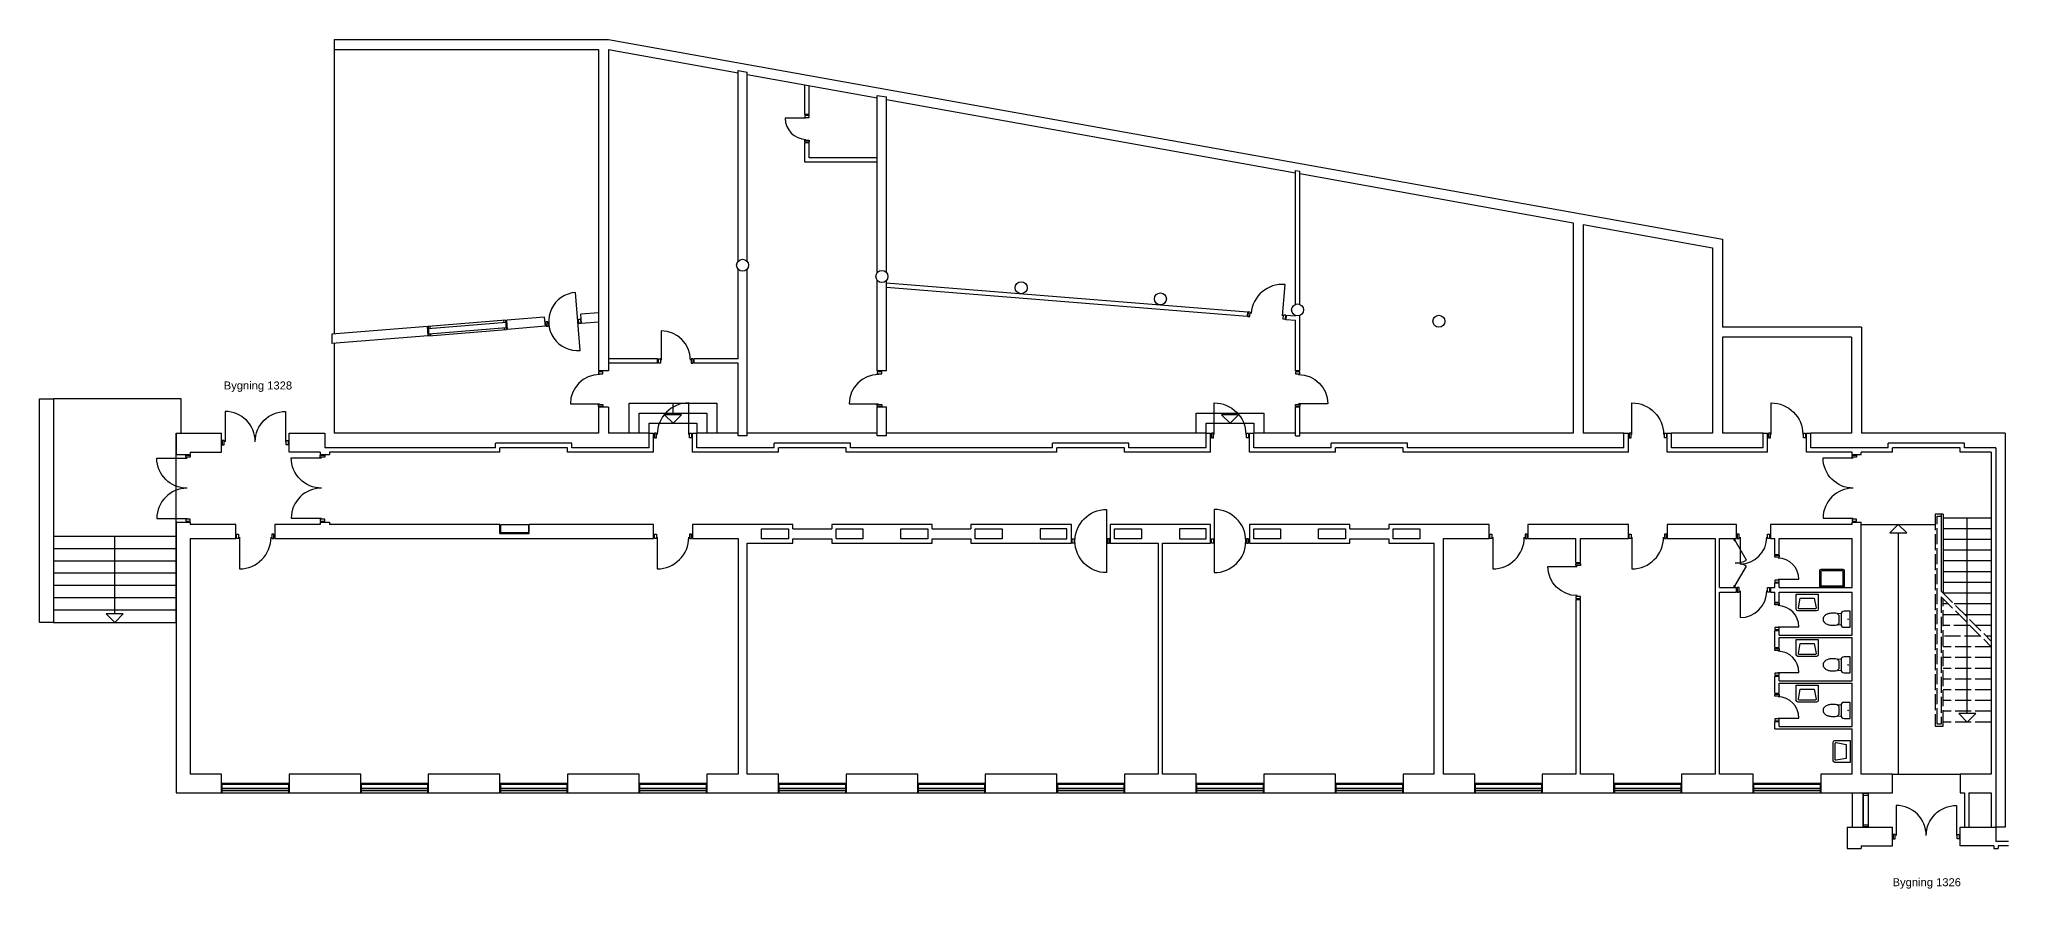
# Model space of a CAD drawing. Header units: millimetres. Extents: x -138959117 to -138909904, y 257864810 to 257886047.
import ezdxf

# ---------------------------------------------------------------- set-up
doc = ezdxf.new("R2010")
doc.units = ezdxf.units.MM
doc.header["$LTSCALE"] = 100
doc.linetypes.add('HIDDEN', pattern=[5, 4, -1])
for name, color, linetype in [('A10--T', 1, 'Continuous'), ('A12----', 1, 'Continuous'), ('A21----', 7, 'Continuous'), ('a22--l-', 1, 'Continuous'), ('A22--U-', 3, 'Continuous'), ('A24----', 1, 'Continuous'), ('A312---', 2, 'Continuous'), ('A314---', 1, 'Continuous'), ('A314-S-', 8, 'Continuous'), ('A321---', 1, 'Continuous'), ('A322---', 1, 'Continuous'), ('A59----', 2, 'Continuous'), ('A89--Y-', 12, 'Continuous')]:
    doc.layers.add(name, color=color, linetype=linetype)
doc.styles.add('ARIAL', font='arial.ttf')

# ---------------------------------------------------------------- blocks, each defined once
blk = doc.blocks.new('V169')
for p, q in [((-10, 110), (-1680, 110)), ((-10, 50), (-1680, 50))]:
    blk.add_line(p, q)
blk.add_lwpolyline([(-9.999999999992724, 7.276e-12), (-10, 230), (-1680, 230), (-1680, -7.276e-12)], close=True)
blk = doc.blocks.new('D169D')
for points in [[(20, 110), (70, 110), (70, 0), (20, 0)], [(1670, 0), (1670, 110), (1620, 110), (1620, 0)]]:
    blk.add_lwpolyline(points, close=True)
for points in [[(844.9999999999982, 30, -0.4142135623730951), (89.99999999999454, -725.0000000000036), (89.99999999999454, 30)], [(844.9999999999964, 30, 0.4142135623730951), (1600, -725.0000000000036), (1600, 30)]]:
    blk.add_lwpolyline(points, format="xyb")
blk = doc.blocks.new('D97V')
for points in [[(20, 0), (20, 110), (70, 110), (70, 0)], [(950, 0), (950, 110), (900, 110), (900, 0)]]:
    blk.add_lwpolyline(points, close=True)
blk.add_lwpolyline([(90, 30), (90, -760, 0.4142135623730951), (880, 30, 0.4142135623730951)], format="xyb")
blk = doc.blocks.new('PIL')
for p, q in [((0, 0), (-212.1320343559637, -212.1320343559637)), ((0, 7.276e-12), (212.1320343559637, -212.1320343559564)), ((-212.1320343559637, -212.1320343559637), (212.1320343559746, -212.1320343559637))]:
    blk.add_line(p, q)
blk = doc.blocks.new('D85V')
for points in [[(70, 110.0424046834014), (20, 110.0424046834014), (20, 0.0424046834014007), (70, 0.0424046834014007)], [(830, 0.0424046834014007), (780, 0.0424046834014007), (780, 110.0424046834014), (830, 110.0424046834014)]]:
    blk.add_lwpolyline(points, close=True)
blk.add_lwpolyline([(90, 30.0424046834014), (90, -639.9575953165986, 0.4142135623730951), (760, 30.0424046834014)], format="xyb")
blk = doc.blocks.new('D71V')
for p, q in [((70, 110.0424046834014), (20, 110.0424046834014)), ((20, 110.0424046834014), (20, 0.0424046834014007)), ((20, 0.0424046834014007), (70, 0.0424046834014007)), ((70, 0.0424046834014007), (70, 110.0424046834014)), ((90, 28.39798818088457), (90, -491.6020118191154)), ((639.9999999999927, 0.0424046834014007), (639.9999999999927, 110.0424046834014)), ((639.9999999999927, 110.0424046834014), (689.9999999999927, 110.0424046834014)), ((689.9999999999927, 0.0424046834014007), (639.9999999999927, 0.0424046834014007)), ((689.9999999999927, 110.0424046834014), (689.9999999999927, 0.0424046834014007))]:
    blk.add_line(p, q)
blk.add_arc((91.4526085618927, 37.01359868510917), 528.617606347337, 269.8425545354011, 359.0661302777675)
blk = doc.blocks.new('TOI')
blk.add_lwpolyline([(-200, -200, 0.4142135623730951), (-125, -275), (125, -275, 0.4142135623730951), (200, -200), (200, -50), (-200, -50)], format="xyb", close=True)
blk.add_lwpolyline([(-132.2446960051893, -274.6492758400746), (-141.9837119652075, -375.0000000091859, 0.0557223020200318), (-149.9999999974971, -446.7073538793193), (-150, -500, 0.067325895239371), (-137.8636622487393, -589.7227315415512, 0.0797058162322264), (-106.0660171779746, -659.4284078790515, 0.1071248465941432), (-53.87955436162883, -710.0635837497539, 0.1401255773500056), (0, -725.4658166501031, 0.1401255773500056), (53.87955436162883, -710.0635837497539, 0.107124846594143), (106.0660171779746, -659.4284078790515, 0.0797058162323701), (137.8636622487684, -589.7227315414348, 0.0673258952392976), (150, -500), (150, -446.7073538793193, 0.0557223020191417), (141.9837119679651, -375.00000001031), (132.2446959978188, -274.6492758227178)], format="xyb")
blk.add_lwpolyline([(141.9837119581352, -375), (94.29769421648234, -325), (-94.29769421202946, -325), (-141.9837119589502, -375)])
at = {"const_width": 19.75}
blk.add_lwpolyline([(-10.125, -96.95899457277847, 1), (10.125, -96.95899457277847, 1)], format="xyb", close=True, dxfattribs=at)
blk = doc.blocks.new('HV')
for points in [[(-235, -470, -0.4142135623730951), (-275, -430), (-275, -50), (275, -50), (275, -430, -0.4142135623730951), (235, -470)], [(-200.9562515292782, -420, -0.4689210488120354), (-220.6218916289799, -396.3582147963461), (-175, -150), (175, -150), (220.6218916289799, -396.3582147963461, -0.4689210488120356), (200.9562515292782, -420)]]:
    blk.add_lwpolyline(points, format="xyb", close=True)
blk = doc.blocks.new('RENGVASK')
blk.add_line((-305, -35), (305, -35))
blk.add_lwpolyline([(300, 0, -0.4142135623730951), (305, -5), (305, -425, -0.4142135623730951), (270, -460), (-270, -460, -0.4142135623730951), (-305, -425), (-305, -5, -0.4142135623730951), (-300, 0)], format="xyb", close=True)
blk.add_lwpolyline([(260, -35, -0.4142135623730951), (270, -45), (270, -415, -0.4142135623730951), (260, -425), (-260, -425, -0.4142135623730951), (-270, -415), (-270, -45, -0.4142135623730951), (-260, -35)], format="xyb")
blk = doc.blocks.new('D97H')
for points in [[(-950, 110), (-900, 110), (-900, 0), (-950, 0)], [(-20, 0), (-20, 110), (-70, 110), (-70, 0)]]:
    blk.add_lwpolyline(points, close=True)
blk.add_lwpolyline([(-90, 30), (-90, -760, -0.4142135623730951), (-880, 30)], format="xyb")
blk = doc.blocks.new('D91V')
for points in [[(20, 0), (20, 110), (70, 110), (70, 0)], [(890, 0), (890, 110), (840, 110), (840, 0)]]:
    blk.add_lwpolyline(points, close=True)
blk.add_lwpolyline([(820, 29.99999999999818, -0.4142135623730951), (90, -700.0000000000018), (90, 29.99999999999818)], format="xyb")
blk = doc.blocks.new('D91H')
for points in [[(-839.9999999999927, 110.0424046833978), (-889.9999999999927, 110.0424046833978), (-889.9999999999927, 0.0424046833977627), (-839.9999999999927, 0.0424046833977627)], [(-19.99999999999272, 0.0424046833977627), (-69.99999999999272, 0.0424046833977627), (-69.99999999999272, 110.0424046833978), (-19.99999999999272, 110.0424046833978)]]:
    blk.add_lwpolyline(points, close=True)
blk.add_lwpolyline([(-819.9999999999927, 30.04240468339776, 0.4142135623730951), (-89.99999999999272, -699.9575953166022), (-89.99999999999272, 30.04240468339776)], format="xyb")
blk = doc.blocks.new('V169A3')
for p, q in [((1690, 204.9999999999927), (0, 204.9999999999927)), ((1690, 54.99999999998909), (0, 54.99999999998909))]:
    blk.add_line(p, q)
blk = doc.blocks.new('D97HV')
blk.add_lwpolyline([(-90, 845.0000000000146), (-90, -734.9999999999854, -1), (-90, 845.0000000000146, -0.4142135623730951)], format="xyb")
for points in [[(-950.0000000000073, 1.45519e-11), (-950.0000000000073, 110.0000000000146), (-900.0000000000073, 110.0000000000146), (-900.0000000000073, 1.45519e-11)], [(-20.00000000000728, 1.45519e-11), (-20.00000000000728, 110.0000000000146), (-70.00000000000728, 110.0000000000146), (-70.00000000000728, 1.45519e-11)]]:
    blk.add_lwpolyline(points, close=True)
blk = doc.blocks.new('D97VH')
blk.add_lwpolyline([(90.00000000000182, 845.0000000000036), (90.00000000000182, -734.9999999999964, 1), (90.00000000000182, 845.0000000000036, 0.4142135623730951)], format="xyb")
for points in [[(20.00000000000182, 3.638e-12), (20.00000000000182, 110.0000000000036), (70.00000000000182, 110.0000000000036), (70.00000000000182, 3.638e-12)], [(950.0000000000018, 3.638e-12), (950.0000000000018, 110.0000000000036), (900.0000000000018, 110.0000000000036), (900.0000000000018, 3.638e-12)]]:
    blk.add_lwpolyline(points, close=True)

msp = doc.modelspace()

# ---------------------------------------------------------------- linework, layer by layer
at = {"layer": 'A12----'}
for p, q in [((-138951747.2756885, 257886046.7721266), (-138944897.2756885, 257886046.7721266)), ((-138951747.2756885, 257886046.7721266), (-138951747.2756885, 257878677.5154097)), ((-138951747.2756885, 257885796.7721267), (-138945147.2756885, 257885796.7721267)), ((-138945147.2756885, 257885796.7721267), (-138945147.2756885, 257877756.7721266)), ((-138944897.2756885, 257886046.7721266), (-138917057.2756885, 257881046.7721267)), ((-138944897.2756885, 257885792.7722085), (-138941657.2756885, 257885210.8756568)), ((-138944897.2756885, 257885792.7722085), (-138944897.2756885, 257877756.7721267)), ((-138941427.2756884, 257885169.5681855), (-138938177.2756885, 257884585.8756568)), ((-138937947.2756885, 257884544.5681856), (-138927727.2756885, 257882709.0796798)), ((-138927617.2756885, 257882689.3239327), (-138920787.2756885, 257881462.6716338)), ((-138920787.2756885, 257881462.6716338), (-138920787.2756885, 257876196.7721266)), ((-138920537.2756885, 257881417.7722085), (-138917307.2756885, 257880837.6716338)), ((-138920537.2756885, 257881417.7722085), (-138920537.2756885, 257876196.7721266)), ((-138917307.2756885, 257880837.6716338), (-138917307.2756885, 257876196.7721266)), ((-138917057.2756885, 257881046.7721267), (-138917057.2756885, 257878846.7721266)), ((-138913577.2756885, 257878846.7721266), (-138917057.2756885, 257878846.7721266)), ((-138913577.2756885, 257878846.7721266), (-138913577.2756885, 257876196.7721267)), ((-138951747.2756885, 257878446.7721266), (-138951747.2756885, 257876196.7721266)), ((-138917057.2756885, 257878596.7721266), (-138917057.2756885, 257876196.7721267)), ((-138913827.2756885, 257878596.7721266), (-138917057.2756885, 257878596.7721266)), ((-138913827.2756885, 257878596.7721266), (-138913827.2756885, 257876196.7721266)), ((-138944897.2756885, 257877756.7721267), (-138945147.2756885, 257877756.7721266)), ((-138945147.2756885, 257876846.7721266), (-138945147.2756885, 257876196.7721266)), ((-138944897.2756885, 257876846.7721266), (-138945147.2756885, 257876846.7721266)), ((-138944897.2756885, 257876846.7721266), (-138944897.2756884, 257876196.7721266)), ((-138945147.2756885, 257876196.7721266), (-138951747.2756885, 257876196.7721266)), ((-138943877.2756885, 257876196.7721267), (-138944897.2756884, 257876196.7721266)), ((-138941657.2756885, 257876196.7721266), (-138942687.2756885, 257876196.7721267)), ((-138938177.2756885, 257876196.7721266), (-138941427.2756885, 257876196.7721266)), ((-138929957.2756885, 257876196.7721266), (-138937947.2756885, 257876196.7721266)), ((-138927727.2756885, 257876196.7721266), (-138928767.2756885, 257876196.7721266)), ((-138920787.2756885, 257876196.7721266), (-138927617.2756885, 257876196.7721266)), ((-138919517.2756885, 257876196.7721266), (-138920537.2756885, 257876196.7721266)), ((-138917307.2756885, 257876196.7721266), (-138918327.2756885, 257876196.7721266)), ((-138916037.2756885, 257876196.7721266), (-138917057.2756885, 257876196.7721267)), ((-138913827.2756885, 257876196.7721266), (-138914847.2756885, 257876196.7721267)), ((-138909987.2756885, 257876196.7721266), (-138913577.2756885, 257876196.7721267)), ((-138909987.2756885, 257876196.7721266), (-138909987.2756885, 257866346.7721266)), ((-138909987.2756885, 257866346.7721266), (-138910227.2756885, 257866346.7721266))]:
    msp.add_line(p, q, dxfattribs=at)
for centre in [(-138941542.2756885, 257880396.7721266), (-138938062.2756885, 257880116.7721266), (-138934582.2756885, 257879836.7721266), (-138931102.2756885, 257879556.7721266), (-138927672.2756885, 257879280.7951151), (-138924142.2756885, 257878996.7721266)]:
    msp.add_circle(centre, 150, dxfattribs=at)
at = {"layer": 'A21----'}
for p, q in [((-138927727.2756885, 257879420.3479725), (-138927727.2756885, 257882770.0396602)), ((-138927727.2756885, 257882770.0396602), (-138927617.2756885, 257882750.283913)), ((-138927617.2756885, 257879420.3479725), (-138927617.2756885, 257882750.283913)), ((-138951807.2756885, 257878672.6878235), (-138951807.2756885, 257878441.9445404)), ((-138951765.7218239, 257878676.0312379), (-138951765.7218239, 257878676.0312379)), ((-138927727.2756885, 257877756.7721267), (-138927727.2756885, 257879024.8649193)), ((-138927617.2756885, 257877756.7721266), (-138927617.2756885, 257879141.2422577)), ((-138927617.2756885, 257877756.7721266), (-138927727.2756885, 257877756.7721267)), ((-138927617.2756885, 257876846.7721266), (-138927727.2756885, 257876846.7721266)), ((-138927727.2756885, 257876136.7721266), (-138927727.2756885, 257876846.7721266)), ((-138927617.2756885, 257876136.7721266), (-138927617.2756885, 257876846.7721266)), ((-138955697.2756885, 257876196.7721267), (-138954567.2756885, 257876196.7721266)), ((-138955697.2756885, 257876196.7721267), (-138955697.2756885, 257875666.7721267)), ((-138955347.2756885, 257875726.7721266), (-138954567.2756885, 257875726.7721266)), ((-138955347.2756885, 257875726.7721266), (-138955347.2756885, 257875666.7721266)), ((-138954567.2756885, 257875726.7721266), (-138954567.2756885, 257876196.7721266)), ((-138952877.2756885, 257875726.7721267), (-138952877.2756885, 257876196.7721266)), ((-138952877.2756885, 257876196.7721266), (-138951987.2756885, 257876196.7721266)), ((-138952097.2756885, 257875726.7721266), (-138952877.2756885, 257875726.7721267)), ((-138952097.2756885, 257875726.7721266), (-138952097.2756885, 257875666.7721267)), ((-138951987.2756885, 257876196.7721266), (-138951987.2756885, 257875836.7721266)), ((-138947717.2756885, 257875836.7721266), (-138951987.2756885, 257875836.7721266)), ((-138951867.2756885, 257875726.7721266), (-138951867.2756885, 257875666.7721267)), ((-138947607.2756885, 257875726.7721266), (-138951867.2756885, 257875726.7721266)), ((-138947717.2756885, 257875836.7721266), (-138947717.2756885, 257875946.7721266)), ((-138945807.2756885, 257875946.7721266), (-138947717.2756885, 257875946.7721266)), ((-138945917.2756885, 257875836.7721266), (-138947607.2756885, 257875836.7721266)), ((-138947607.2756885, 257875726.7721266), (-138947607.2756885, 257875836.7721266)), ((-138945917.2756885, 257875726.7721266), (-138945917.2756885, 257875836.7721266)), ((-138943767.2756885, 257875726.7721267), (-138945917.2756885, 257875726.7721266)), ((-138945807.2756885, 257875836.7721266), (-138945807.2756885, 257875946.7721266)), ((-138943877.2756885, 257875836.7721266), (-138945807.2756885, 257875836.7721266)), ((-138943877.2756885, 257876196.7721267), (-138943767.2756885, 257876196.7721266)), ((-138943877.2756885, 257875836.7721266), (-138943877.2756885, 257876196.7721267)), ((-138943767.2756885, 257875726.7721267), (-138943767.2756885, 257876196.7721266)), ((-138942797.2756885, 257876196.7721267), (-138942687.2756885, 257876196.7721267)), ((-138942797.2756885, 257875726.7721266), (-138942797.2756885, 257876196.7721267)), ((-138940647.2756885, 257875726.7721266), (-138942797.2756885, 257875726.7721266)), ((-138942687.2756885, 257875836.7721266), (-138942687.2756885, 257876196.7721267)), ((-138940757.2756885, 257875836.7721266), (-138942687.2756885, 257875836.7721266)), ((-138941427.2756885, 257876136.7721266), (-138941657.2756885, 257876136.7721266)), ((-138940757.2756885, 257875836.7721266), (-138940757.2756885, 257875946.7721266)), ((-138938847.2756885, 257875946.7721266), (-138940757.2756885, 257875946.7721266)), ((-138938957.2756885, 257875836.7721266), (-138940647.2756885, 257875836.7721266)), ((-138940647.2756885, 257875726.7721266), (-138940647.2756885, 257875836.7721266)), ((-138938957.2756885, 257875726.7721267), (-138938957.2756885, 257875836.7721266)), ((-138933687.2756885, 257875726.7721266), (-138938957.2756885, 257875726.7721267)), ((-138938847.2756885, 257875836.7721266), (-138938847.2756885, 257875946.7721266)), ((-138933797.2756885, 257875836.7721266), (-138938847.2756885, 257875836.7721266)), ((-138937947.2756885, 257876136.7721266), (-138938177.2756885, 257876136.7721266)), ((-138933797.2756885, 257875836.7721266), (-138933797.2756885, 257875946.7721266)), ((-138931887.2756885, 257875946.7721266), (-138933797.2756885, 257875946.7721266)), ((-138931997.2756885, 257875836.7721266), (-138933687.2756885, 257875836.7721267)), ((-138933687.2756885, 257875726.7721266), (-138933687.2756885, 257875836.7721267)), ((-138931997.2756885, 257875726.7721266), (-138931997.2756885, 257875836.7721266)), ((-138929847.2756885, 257875726.7721266), (-138931997.2756885, 257875726.7721266)), ((-138931887.2756885, 257875836.7721266), (-138931887.2756885, 257875946.7721266)), ((-138929957.2756885, 257875836.7721267), (-138931887.2756885, 257875836.7721266)), ((-138929957.2756885, 257875836.7721267), (-138929957.2756885, 257876196.7721266)), ((-138929957.2756885, 257876196.7721266), (-138929847.2756885, 257876196.7721267)), ((-138929847.2756885, 257875726.7721266), (-138929847.2756885, 257876196.7721267)), ((-138928877.2756885, 257875726.7721266), (-138928877.2756885, 257876196.7721266)), ((-138928877.2756885, 257876196.7721266), (-138928767.2756885, 257876196.7721266)), ((-138926727.2756885, 257875726.7721266), (-138928877.2756885, 257875726.7721266)), ((-138928767.2756885, 257875836.7721266), (-138928767.2756885, 257876196.7721266)), ((-138926837.2756885, 257875836.7721266), (-138928767.2756885, 257875836.7721266)), ((-138927727.2756885, 257876136.7721266), (-138927617.2756885, 257876136.7721266)), ((-138926837.2756885, 257875836.7721266), (-138926837.2756885, 257875946.7721266)), ((-138924927.2756885, 257875946.7721266), (-138926837.2756885, 257875946.7721266)), ((-138926727.2756885, 257875726.7721266), (-138926727.2756885, 257875836.7721266)), ((-138925037.2756885, 257875836.7721266), (-138926727.2756885, 257875836.7721266)), ((-138925037.2756885, 257875726.7721266), (-138925037.2756885, 257875836.7721266)), ((-138919407.2756885, 257875726.7721266), (-138925037.2756885, 257875726.7721266)), ((-138924927.2756885, 257875836.7721267), (-138924927.2756885, 257875946.7721266)), ((-138919517.2756885, 257875836.7721266), (-138924927.2756885, 257875836.7721267)), ((-138919517.2756885, 257876196.7721266), (-138919407.2756885, 257876196.7721266)), ((-138919517.2756885, 257875836.7721266), (-138919517.2756885, 257876196.7721266)), ((-138919407.2756885, 257875726.7721266), (-138919407.2756885, 257876196.7721266)), ((-138918437.2756885, 257876196.7721266), (-138918327.2756885, 257876196.7721266)), ((-138918437.2756885, 257875726.7721266), (-138918437.2756885, 257876196.7721266)), ((-138915927.2756885, 257875726.7721266), (-138918437.2756885, 257875726.7721266)), ((-138918327.2756885, 257875836.7721266), (-138918327.2756885, 257876196.7721266)), ((-138916037.2756885, 257875836.7721266), (-138918327.2756885, 257875836.7721266)), ((-138916037.2756885, 257875836.7721266), (-138916037.2756885, 257876196.7721266)), ((-138916037.2756885, 257876196.7721266), (-138915927.2756885, 257876196.7721266)), ((-138915927.2756885, 257875726.7721266), (-138915927.2756885, 257876196.7721266)), ((-138914957.2756885, 257875726.7721267), (-138914957.2756885, 257876196.7721266)), ((-138914957.2756885, 257876196.7721266), (-138914847.2756885, 257876196.7721267)), ((-138913817.2756885, 257875726.7721266), (-138914957.2756885, 257875726.7721267)), ((-138914847.2756885, 257875836.7721266), (-138914847.2756885, 257876196.7721267)), ((-138912917.2756885, 257875836.7721266), (-138914847.2756885, 257875836.7721266)), ((-138913817.2756885, 257875666.7721266), (-138913817.2756885, 257875726.7721266)), ((-138913587.2756885, 257875666.7721266), (-138913587.2756885, 257875726.7721266)), ((-138912807.2756885, 257875726.7721266), (-138913587.2756885, 257875726.7721266)), ((-138911007.2756885, 257875946.7721266), (-138912917.2756885, 257875946.7721266)), ((-138912917.2756885, 257875836.7721266), (-138912917.2756885, 257875946.7721266)), ((-138912807.2756885, 257875726.7721266), (-138912807.2756885, 257875836.7721266)), ((-138911117.2756885, 257875836.7721267), (-138912807.2756885, 257875836.7721266)), ((-138911117.2756885, 257875726.7721266), (-138911117.2756885, 257875836.7721267)), ((-138910337.2756885, 257875726.7721266), (-138911117.2756885, 257875726.7721266)), ((-138911007.2756885, 257875836.7721266), (-138911007.2756885, 257875946.7721266)), ((-138910227.2756885, 257875836.7721266), (-138911007.2756885, 257875836.7721266)), ((-138910337.2756885, 257875726.7721266), (-138910337.2756885, 257867676.7721266)), ((-138910227.2756885, 257875836.7721266), (-138910227.2756884, 257866346.7721266)), ((-138955697.2756885, 257875666.7721267), (-138955347.2756885, 257875666.7721266)), ((-138952097.2756885, 257875666.7721267), (-138951867.2756885, 257875666.7721267)), ((-138913817.2756885, 257875666.7721266), (-138913587.2756885, 257875666.7721266)), ((-138955697.2756885, 257873976.7721266), (-138955697.2756885, 257867206.7721266)), ((-138955697.2756885, 257873976.7721266), (-138955347.2756885, 257873976.7721266)), ((-138955347.2756885, 257873976.7721266), (-138955347.2756885, 257873916.7721266)), ((-138955347.2756885, 257873566.7721266), (-138955347.2756885, 257867676.7721266)), ((-138954567.2756885, 257867676.7721266), (-138955347.2756885, 257867676.7721266)), ((-138954567.2756885, 257867206.7721266), (-138954567.2756885, 257867676.7721266)), ((-138952877.2756885, 257867676.7721266), (-138952877.2756885, 257867206.7721267)), ((-138951087.2756885, 257867676.7721266), (-138952877.2756885, 257867676.7721266)), ((-138951087.2756885, 257867206.7721266), (-138951087.2756885, 257867676.7721266)), ((-138949397.2756885, 257867676.7721266), (-138949397.2756885, 257867206.7721266)), ((-138947607.2756885, 257867676.7721266), (-138949397.2756885, 257867676.7721266)), ((-138947607.2756885, 257867206.7721266), (-138947607.2756885, 257867676.7721266)), ((-138945917.2756885, 257867676.7721266), (-138945917.2756885, 257867206.7721266)), ((-138944127.2756885, 257867676.7721266), (-138945917.2756885, 257867676.7721266)), ((-138944127.2756885, 257867206.7721266), (-138944127.2756885, 257867676.7721266)), ((-138942437.2756885, 257867676.7721266), (-138942437.2756885, 257867206.7721266)), ((-138941657.2756885, 257867676.7721266), (-138942437.2756885, 257867676.7721266)), ((-138940647.2756885, 257867676.7721266), (-138941427.2756885, 257867676.7721266)), ((-138940647.2756885, 257867206.7721266), (-138940647.2756885, 257867676.7721266)), ((-138931997.2756885, 257867676.7721266), (-138931997.2756885, 257867206.7721266)), ((-138931157.2756885, 257867676.7721266), (-138931997.2756885, 257867676.7721266)), ((-138930207.2756885, 257867676.7721266), (-138931047.2756885, 257867676.7721266)), ((-138930207.2756884, 257867206.7721266), (-138930207.2756885, 257867676.7721266)), ((-138928517.2756885, 257867676.7721266), (-138928517.2756885, 257867206.7721266)), ((-138926727.2756885, 257867676.7721266), (-138928517.2756885, 257867676.7721266)), ((-138926727.2756885, 257867206.7721266), (-138926727.2756885, 257867676.7721266)), ((-138925037.2756885, 257867676.7721266), (-138925037.2756885, 257867206.7721266)), ((-138924257.2756885, 257867676.7721266), (-138925037.2756885, 257867676.7721266)), ((-138923247.2756885, 257867676.7721266), (-138924027.2756885, 257867676.7721266)), ((-138923247.2756885, 257867206.7721266), (-138923247.2756885, 257867676.7721266)), ((-138921557.2756885, 257867676.7721266), (-138921557.2756885, 257867206.7721266)), ((-138920717.2756885, 257867676.7721266), (-138921557.2756885, 257867676.7721266)), ((-138919767.2756885, 257867676.7721266), (-138920607.2756885, 257867676.7721266)), ((-138919767.2756885, 257867206.7721266), (-138919767.2756885, 257867676.7721266)), ((-138918077.2756885, 257867676.7721266), (-138918077.2756885, 257867206.7721266)), ((-138917237.2756885, 257867676.7721266), (-138918077.2756885, 257867676.7721266)), ((-138916287.2756885, 257867676.7721266), (-138917127.2756885, 257867676.7721266)), ((-138916287.2756885, 257867206.7721266), (-138916287.2756885, 257867676.7721266)), ((-138913817.2756885, 257867676.7721266), (-138914597.2756885, 257867676.7721266)), ((-138914597.2756885, 257867676.7721266), (-138914597.2756885, 257867206.7721266)), ((-138912807.2756885, 257867676.7721266), (-138913587.2756885, 257867676.7721266)), ((-138912807.2756885, 257867206.7721266), (-138912807.2756885, 257867676.7721266)), ((-138910337.2756885, 257867676.7721266), (-138911117.2756885, 257867676.7721266)), ((-138911117.2756885, 257867676.7721266), (-138911117.2756885, 257867206.7721267)), ((-138955697.2756885, 257867206.7721266), (-138954567.2756885, 257867206.7721266)), ((-138954567.2756885, 257867206.7721266), (-138954567.2756885, 257867206.7721266)), ((-138952877.2756885, 257867206.7721267), (-138951087.2756885, 257867206.7721266)), ((-138951087.2756885, 257867206.7721266), (-138951087.2756885, 257867206.7721266)), ((-138949397.2756885, 257867206.7721266), (-138947607.2756885, 257867206.7721266)), ((-138947607.2756885, 257867206.7721266), (-138947607.2756885, 257867206.7721266)), ((-138945917.2756885, 257867206.7721266), (-138944127.2756885, 257867206.7721266)), ((-138944127.2756885, 257867206.7721266), (-138944127.2756885, 257867206.7721266)), ((-138942437.2756885, 257867206.7721266), (-138940647.2756885, 257867206.7721266)), ((-138940647.2756885, 257867206.7721266), (-138940647.2756885, 257867206.7721266)), ((-138931997.2756885, 257867206.7721266), (-138930207.2756884, 257867206.7721266)), ((-138930207.2756884, 257867206.7721266), (-138930207.2756884, 257867206.7721266)), ((-138928517.2756885, 257867206.7721266), (-138926727.2756885, 257867206.7721266)), ((-138926727.2756885, 257867206.7721266), (-138926727.2756885, 257867206.7721266)), ((-138925037.2756885, 257867206.7721266), (-138923247.2756885, 257867206.7721266)), ((-138923247.2756885, 257867206.7721266), (-138923247.2756885, 257867206.7721266)), ((-138921557.2756885, 257867206.7721266), (-138919767.2756885, 257867206.7721266)), ((-138919767.2756885, 257867206.7721266), (-138919767.2756885, 257867206.7721266)), ((-138918077.2756885, 257867206.7721266), (-138916287.2756885, 257867206.7721266)), ((-138916287.2756885, 257867206.7721266), (-138916287.2756885, 257867206.7721266)), ((-138914597.2756885, 257867206.7721266), (-138912807.2756885, 257867206.7721266)), ((-138912807.2756885, 257867206.7721266), (-138912807.2756885, 257867206.7721266)), ((-138911117.2756885, 257867206.7721267), (-138911007.2756885, 257867206.7721266)), ((-138911007.2756885, 257867206.7721266), (-138911007.2756884, 257866346.7721266)), ((-138910897.2756885, 257867206.7721266), (-138910337.2756885, 257867206.7721266)), ((-138910897.2756885, 257867206.7721266), (-138910897.2756885, 257866346.7721266)), ((-138910337.2756885, 257867206.7721266), (-138910337.2756885, 257866346.7721266)), ((-138913937.2756885, 257866346.7721266), (-138913937.2756885, 257865816.7721266)), ((-138913937.2756886, 257866346.7721267), (-138912807.2756885, 257866346.7721266)), ((-138913587.2756885, 257865876.7721266), (-138913587.2756885, 257865816.7721266)), ((-138913587.2756885, 257865876.7721266), (-138912807.2756885, 257865876.7721266)), ((-138912807.2756885, 257865876.7721266), (-138912807.2756885, 257866346.7721266)), ((-138911117.2756885, 257865876.7721266), (-138911117.2756885, 257866346.7721266)), ((-138911117.2756885, 257866346.7721266), (-138910227.2756885, 257866346.7721266)), ((-138910277.2756885, 257865876.7721266), (-138911117.2756885, 257865876.7721266)), ((-138910277.2756885, 257865876.7721266), (-138910277.2756885, 257865816.7721266)), ((-138910227.2756885, 257866346.7721266), (-138910227.2756885, 257865986.7721266)), ((-138909904.4472361, 257865986.7721267), (-138910227.2756886, 257865986.7721266)), ((-138910167.2756885, 257865876.7721266), (-138910167.2756885, 257865816.7721266)), ((-138909904.4472361, 257865876.7721266), (-138910167.2756885, 257865876.7721266)), ((-138913937.2756885, 257865816.7721266), (-138913587.2756885, 257865816.7721266)), ((-138910277.2756885, 257865816.7721266), (-138910167.2756885, 257865816.7721266))]:
    msp.add_line(p, q, dxfattribs=at)
at = {"layer": 'A21----', "color": 15}
for p, q in [((-138913817.2756885, 257867206.7721268), (-138913817.2756885, 257866346.7721267)), ((-138913537.2756923, 257867206.7721353), (-138913537.2756923, 257866346.7721352))]:
    msp.add_line(p, q, dxfattribs=at)
at = {"layer": 'A21----'}
for points in [[(-138937167.2756885, 257867206.7721266), (-138937167.2756885, 257867206.7721266), (-138937167.2756885, 257867676.7721266), (-138938957.2756885, 257867676.7721266), (-138938957.2756885, 257867206.7721266)], [(-138933687.2756885, 257867206.7721266), (-138933687.2756885, 257867206.7721266), (-138933687.2756885, 257867676.7721266), (-138935477.2756885, 257867676.7721266), (-138935477.2756885, 257867206.7721266)]]:
    msp.add_lwpolyline(points, close=True, dxfattribs=at)
at = {"layer": 'a22--l-'}
for p, q in [((-138916759.2756885, 257873516.7721266), (-138916759.2756885, 257873566.7721266)), ((-138916759.2756885, 257873516.7721266), (-138916737.2756885, 257873516.7721266)), ((-138916737.2756885, 257873516.7721266), (-138916737.2756885, 257873566.7721266)), ((-138916759.2756885, 257872386.7721266), (-138916737.2756885, 257872386.7721266)), ((-138916759.2756885, 257872336.7721266), (-138916759.2756885, 257872386.7721266)), ((-138916737.2756885, 257872336.7721267), (-138916737.2756885, 257872386.7721266))]:
    msp.add_line(p, q, dxfattribs=at)
at = {"layer": 'A22--U-'}
for p, q in [((-138941657.2756885, 257880493.0789281), (-138941657.2756885, 257885271.8356372)), ((-138941657.2756885, 257885271.8356372), (-138941427.2756885, 257885230.5281659)), ((-138941427.2756885, 257880493.0789281), (-138941427.2756885, 257885230.5281659)), ((-138939987.2756885, 257884165.8756568), (-138939987.2756885, 257884910.9474959)), ((-138939877.2756885, 257884165.8756568), (-138939877.2756885, 257884891.1917487)), ((-138938177.2756885, 257880213.0789281), (-138938177.2756885, 257884646.8356372)), ((-138938177.2756885, 257884646.8356372), (-138937947.2756885, 257884605.5281659)), ((-138937947.2756885, 257880213.0789281), (-138937947.2756885, 257884605.5281659)), ((-138939877.2756885, 257884165.8756568), (-138939987.2756885, 257884165.8756568)), ((-138939877.2756885, 257883455.8756568), (-138939987.2756885, 257883455.8756568)), ((-138939987.2756885, 257882975.8756568), (-138939987.2756885, 257883455.8756568)), ((-138939877.2756885, 257883085.8756568), (-138939877.2756885, 257883455.8756568)), ((-138938177.2756885, 257882975.8756568), (-138939987.2756885, 257882975.8756568)), ((-138938177.2756885, 257883085.8756568), (-138939877.2756885, 257883085.8756568)), ((-138941657.2756885, 257878056.7721266), (-138941657.2756885, 257880300.4653252)), ((-138941427.2756885, 257876136.7721266), (-138941427.2756885, 257880300.4653252)), ((-138938177.2756885, 257877756.7721266), (-138938177.2756885, 257880020.4653252)), ((-138937947.2756885, 257877756.7721266), (-138937947.2756885, 257880020.4653252)), ((-138937947.2756885, 257879957.519253), (-138928924.5559046, 257879231.5532935)), ((-138937947.2756885, 257879847.1637698), (-138928933.3779694, 257879121.9076315)), ((-138945147.2756885, 257879208.5498924), (-138945584.3688965, 257879173.3814734)), ((-138945565.9227612, 257878944.1223622), (-138945584.3688965, 257879173.3814734)), ((-138928924.5559046, 257879231.5532935), (-138928933.3779694, 257879121.9076315)), ((-138949421.9670631, 257878864.6092072), (-138951807.2756885, 257878672.6878235)), ((-138949403.5209277, 257878635.3500959), (-138949421.9670631, 257878864.6092072)), ((-138946491.4375541, 257879100.3989378), (-138947438.3773614, 257879024.2083785)), ((-138947419.931226, 257878794.9492673), (-138947438.3773614, 257879024.2083785)), ((-138946472.9914187, 257878871.1398265), (-138947419.931226, 257878794.9492673)), ((-138946472.9914187, 257878871.1398265), (-138946491.4375541, 257879100.3989378)), ((-138945147.2756885, 257878977.8066094), (-138945565.9227612, 257878944.1223622)), ((-138927957.6805224, 257879153.7587225), (-138927966.5025871, 257879044.1130606)), ((-138927966.5025871, 257879044.1130606), (-138927727.2756885, 257879024.8649193)), ((-138927957.6805224, 257879153.7587225), (-138927727.2756885, 257879135.2204025)), ((-138927727.2756885, 257879135.2204025), (-138927727.2756885, 257879141.2422578)), ((-138949403.5209277, 257878635.3500959), (-138951807.2756885, 257878441.9445404)), ((-138943667.2756885, 257878056.7721266), (-138944897.2756885, 257878056.7721266)), ((-138943667.2756885, 257877946.7721266), (-138944897.2756885, 257877946.7721266)), ((-138943667.2756885, 257877946.7721266), (-138943667.2756885, 257878056.7721266)), ((-138942757.2756885, 257877946.7721266), (-138942757.2756885, 257878056.7721266)), ((-138941657.2756885, 257878056.7721266), (-138942757.2756885, 257878056.7721266)), ((-138941657.2756885, 257877946.7721266), (-138942757.2756885, 257877946.7721266)), ((-138941657.2756885, 257876136.7721266), (-138941657.2756885, 257877946.7721266)), ((-138937947.2756885, 257877756.7721266), (-138938177.2756885, 257877756.7721266)), ((-138937947.2756885, 257876846.7721266), (-138938177.2756885, 257876846.7721266)), ((-138938177.2756885, 257876136.7721266), (-138938177.2756885, 257876846.7721266)), ((-138937947.2756885, 257876136.7721266), (-138937947.2756885, 257876846.7721266)), ((-138954207.2756885, 257873916.7721267), (-138955347.2756885, 257873916.7721266)), ((-138954207.2756885, 257873566.7721266), (-138954207.2756885, 257873916.7721267)), ((-138952097.2756885, 257873916.7721267), (-138953237.2756885, 257873916.7721266)), ((-138953237.2756885, 257873916.7721266), (-138953237.2756885, 257873566.7721266)), ((-138952097.2756885, 257873976.7721266), (-138951867.2756885, 257873976.7721266)), ((-138952097.2756885, 257873976.7721266), (-138952097.2756885, 257873916.7721267)), ((-138951867.2756885, 257873976.7721266), (-138951867.2756885, 257873916.7721267)), ((-138947607.2756885, 257873916.7721267), (-138951867.2756885, 257873916.7721267)), ((-138947607.2756885, 257873686.7721266), (-138947607.2756885, 257873916.7721267)), ((-138943767.2756885, 257873916.7721266), (-138946877.2756885, 257873916.7721266)), ((-138946877.2756885, 257873686.7721266), (-138946877.2756885, 257873916.7721266)), ((-138943767.2756885, 257873566.7721266), (-138943767.2756885, 257873916.7721266)), ((-138942797.2756885, 257873916.7721267), (-138942797.2756885, 257873566.7721266)), ((-138940287.2756885, 257873916.7721266), (-138942797.2756885, 257873916.7721267)), ((-138940287.2756885, 257873806.7721266), (-138940287.2756885, 257873916.7721266)), ((-138940287.2756885, 257873806.7721266), (-138939317.2756885, 257873806.7721266)), ((-138936807.2756885, 257873916.7721266), (-138939317.2756885, 257873916.7721266)), ((-138939317.2756885, 257873916.7721266), (-138939317.2756885, 257873806.7721266)), ((-138936807.2756885, 257873806.7721266), (-138936807.2756885, 257873916.7721266)), ((-138936807.2756885, 257873806.7721266), (-138935837.2756885, 257873806.7721266)), ((-138933327.2756885, 257873916.7721267), (-138935837.2756885, 257873916.7721266)), ((-138935837.2756885, 257873916.7721266), (-138935837.2756885, 257873806.7721266)), ((-138933327.2756885, 257873446.7721266), (-138933327.2756885, 257873916.7721267)), ((-138932357.2756885, 257873916.7721266), (-138932357.2756885, 257873446.7721266)), ((-138929847.2756885, 257873916.7721267), (-138932357.2756885, 257873916.7721266)), ((-138929847.2756885, 257873446.7721266), (-138929847.2756885, 257873916.7721267)), ((-138928877.2756885, 257873916.7721266), (-138928877.2756885, 257873446.7721266)), ((-138926367.2756885, 257873916.7721266), (-138928877.2756885, 257873916.7721266)), ((-138926367.2756885, 257873806.7721266), (-138926367.2756885, 257873916.7721266)), ((-138926367.2756885, 257873806.7721266), (-138925397.2756885, 257873806.7721266)), ((-138925397.2756885, 257873916.7721266), (-138925397.2756885, 257873806.7721266)), ((-138922887.2756885, 257873916.7721266), (-138925397.2756885, 257873916.7721266)), ((-138922887.2756885, 257873566.7721266), (-138922887.2756885, 257873916.7721266)), ((-138921917.2756885, 257873916.7721266), (-138921917.2756885, 257873566.7721266)), ((-138919407.2756885, 257873916.7721266), (-138921917.2756885, 257873916.7721266)), ((-138919407.2756885, 257873566.7721266), (-138919407.2756885, 257873916.7721266)), ((-138918437.2756885, 257873916.7721266), (-138918437.2756885, 257873566.7721266)), ((-138916707.2756885, 257873916.7721266), (-138918437.2756885, 257873916.7721266)), ((-138916707.2756885, 257873566.7721266), (-138916707.2756885, 257873916.7721266)), ((-138913817.2756885, 257873916.7721266), (-138915857.2756885, 257873916.7721266)), ((-138915857.2756885, 257873916.7721266), (-138915857.2756885, 257873566.7721266)), ((-138913817.2756885, 257873976.7721266), (-138913587.2756885, 257873976.7721266)), ((-138913817.2756885, 257873916.7721266), (-138913817.2756885, 257873976.7721266)), ((-138913587.2756885, 257867676.7721266), (-138913587.2756885, 257873976.7721266)), ((-138955347.2756885, 257873566.7721266), (-138954207.2756885, 257873566.7721266)), ((-138953237.2756885, 257873566.7721266), (-138943767.2756885, 257873566.7721266)), ((-138947607.2756885, 257873686.7721266), (-138946877.2756885, 257873686.7721266)), ((-138942797.2756885, 257873566.7721266), (-138941657.2756885, 257873566.7721266)), ((-138941657.2756885, 257873566.7721266), (-138941657.2756885, 257867676.7721266)), ((-138941427.2756885, 257873446.7721267), (-138940287.2756885, 257873446.7721266)), ((-138941427.2756885, 257867676.7721266), (-138941427.2756885, 257873446.7721267)), ((-138940287.2756885, 257873446.7721266), (-138940287.2756885, 257873556.7721267)), ((-138940287.2756885, 257873556.7721267), (-138939317.2756885, 257873556.7721266)), ((-138939317.2756885, 257873556.7721266), (-138939317.2756885, 257873446.7721267)), ((-138939317.2756885, 257873446.7721267), (-138936807.2756885, 257873446.7721266)), ((-138936807.2756885, 257873446.7721266), (-138936807.2756885, 257873556.7721266)), ((-138936807.2756885, 257873556.7721266), (-138935837.2756885, 257873556.7721266)), ((-138935837.2756885, 257873556.7721266), (-138935837.2756885, 257873446.7721266)), ((-138935837.2756885, 257873446.7721266), (-138933327.2756885, 257873446.7721266)), ((-138932357.2756885, 257873446.7721266), (-138931157.2756885, 257873446.7721266)), ((-138931157.2756885, 257873446.7721266), (-138931157.2756885, 257867676.7721266)), ((-138931047.2756885, 257873446.7721266), (-138929847.2756885, 257873446.7721266)), ((-138931047.2756885, 257867676.7721266), (-138931047.2756885, 257873446.7721266)), ((-138928877.2756885, 257873446.7721266), (-138926367.2756885, 257873446.7721266)), ((-138926367.2756885, 257873556.7721266), (-138925397.2756885, 257873556.7721266)), ((-138926367.2756885, 257873446.7721266), (-138926367.2756885, 257873556.7721266)), ((-138925397.2756885, 257873556.7721266), (-138925397.2756885, 257873446.7721266)), ((-138925397.2756885, 257873446.7721266), (-138924257.2756885, 257873446.7721266)), ((-138924257.2756885, 257867676.7721266), (-138924257.2756885, 257873446.7721266)), ((-138924027.2756885, 257867676.7721266), (-138924027.2756885, 257873566.7721266)), ((-138924027.2756885, 257873566.7721266), (-138922887.2756885, 257873566.7721266)), ((-138921917.2756885, 257873566.7721266), (-138920717.2756885, 257873566.7721266)), ((-138920717.2756885, 257872966.7721267), (-138920717.2756885, 257873566.7721266)), ((-138920607.2756885, 257873566.7721266), (-138919407.2756885, 257873566.7721266)), ((-138920607.2756885, 257872966.7721266), (-138920607.2756885, 257873566.7721266)), ((-138918437.2756885, 257873566.7721266), (-138917237.2756885, 257873566.7721266)), ((-138917237.2756885, 257873566.7721266), (-138917237.2756885, 257867676.7721266)), ((-138917127.2756885, 257872336.7721266), (-138917127.2756885, 257873566.7721266)), ((-138917127.2756885, 257873566.7721266), (-138916707.2756885, 257873566.7721266)), ((-138915857.2756885, 257873566.7721266), (-138915747.2756885, 257873566.7721266)), ((-138915747.2756885, 257873166.7721266), (-138915747.2756885, 257873566.7721266)), ((-138915637.2756885, 257873166.7721266), (-138915637.2756885, 257873566.7721266)), ((-138915637.2756885, 257873566.7721266), (-138913817.2756885, 257873566.7721266)), ((-138913817.2756885, 257872336.7721267), (-138913817.2756885, 257873566.7721266)), ((-138920717.2756885, 257872966.7721267), (-138920607.2756885, 257872966.7721266)), ((-138915747.2756885, 257873166.7721266), (-138915637.2756885, 257873166.7721266)), ((-138917127.2756885, 257872336.7721266), (-138916707.2756885, 257872336.7721266)), ((-138916707.2756885, 257872226.7721267), (-138916707.2756885, 257872336.7721266)), ((-138915857.2756885, 257872336.7721266), (-138915747.2756885, 257872336.7721266)), ((-138915857.2756885, 257872336.7721266), (-138915857.2756885, 257872226.7721266)), ((-138915747.2756885, 257872456.7721266), (-138915637.2756885, 257872456.7721266)), ((-138915747.2756885, 257872336.7721266), (-138915747.2756885, 257872456.7721266)), ((-138915637.2756885, 257872336.7721266), (-138915637.2756885, 257872456.7721266)), ((-138915637.2756885, 257872336.7721266), (-138913817.2756885, 257872336.7721267)), ((-138920717.2756885, 257872040.5895579), (-138920717.2756885, 257867676.7721266)), ((-138920717.2756885, 257872040.5895579), (-138920607.2756885, 257872040.5895579)), ((-138920607.2756885, 257867676.7721266), (-138920607.2756885, 257872040.5895579)), ((-138917127.2756885, 257872226.7721266), (-138916707.2756885, 257872226.7721267)), ((-138917127.2756885, 257867676.7721266), (-138917127.2756885, 257872226.7721266)), ((-138915857.2756885, 257872226.7721266), (-138915747.2756885, 257872226.7721266)), ((-138915747.2756885, 257871976.7721266), (-138915747.2756885, 257872226.7721266)), ((-138915747.2756885, 257871976.7721266), (-138915637.2756885, 257871976.7721267)), ((-138915637.2756885, 257871976.7721267), (-138915637.2756885, 257872226.7721267)), ((-138915637.2756885, 257872226.7721267), (-138913817.2756885, 257872226.7721266)), ((-138913817.2756885, 257871146.7721266), (-138913817.2756885, 257872226.7721266)), ((-138915747.2756885, 257870836.7721266), (-138915747.2756885, 257871266.7721266)), ((-138915747.2756885, 257871266.7721266), (-138915637.2756885, 257871266.7721266)), ((-138915747.2756885, 257870836.7721266), (-138915637.2756885, 257870836.7721266)), ((-138915637.2756885, 257871146.7721266), (-138915637.2756885, 257871266.7721266)), ((-138915637.2756885, 257871146.7721266), (-138913817.2756885, 257871146.7721266)), ((-138915637.2756885, 257870836.7721266), (-138915637.2756885, 257871086.7721266)), ((-138915637.2756885, 257871086.7721266), (-138913817.2756885, 257871086.7721266)), ((-138913817.2756885, 257870006.7721266), (-138913817.2756885, 257871086.7721266)), ((-138915747.2756885, 257869696.7721266), (-138915747.2756885, 257870126.7721266)), ((-138915747.2756885, 257870126.7721266), (-138915637.2756885, 257870126.7721266)), ((-138915637.2756885, 257870006.7721266), (-138915637.2756885, 257870126.7721266)), ((-138915637.2756885, 257870006.7721266), (-138913817.2756885, 257870006.7721266)), ((-138915637.2756885, 257869696.7721267), (-138915637.2756885, 257869946.7721267)), ((-138915637.2756885, 257869946.7721267), (-138913817.2756885, 257869946.7721266)), ((-138913817.2756885, 257868866.7721266), (-138913817.2756885, 257869946.7721266)), ((-138915747.2756885, 257869696.7721266), (-138915637.2756885, 257869696.7721267)), ((-138915747.2756885, 257868986.7721266), (-138915637.2756885, 257868986.7721266)), ((-138915747.2756885, 257868806.7721266), (-138915747.2756885, 257868986.7721266)), ((-138915637.2756885, 257868866.7721266), (-138915637.2756885, 257868986.7721266)), ((-138915637.2756885, 257868866.7721266), (-138913817.2756885, 257868866.7721266)), ((-138915747.2756885, 257868806.7721266), (-138913817.2756885, 257868806.7721266)), ((-138913817.2756885, 257867676.7721266), (-138913817.2756885, 257868806.7721266))]:
    msp.add_line(p, q, dxfattribs=at)
for points in [[(-138940397.2756885, 257873806.7721266), (-138940397.2756885, 257873556.7721266), (-138941067.2756885, 257873556.7721267), (-138941067.2756885, 257873806.7721266)], [(-138939207.2756885, 257873806.7721266), (-138938537.2756885, 257873806.7721266), (-138938537.2756885, 257873556.7721266), (-138939207.2756885, 257873556.7721266)], [(-138936917.2756885, 257873806.7721266), (-138936917.2756885, 257873556.7721266), (-138937587.2756885, 257873556.7721266), (-138937587.2756885, 257873806.7721266)], [(-138935727.2756885, 257873806.7721266), (-138935057.2756885, 257873806.7721266), (-138935057.2756885, 257873556.7721266), (-138935727.2756885, 257873556.7721266)], [(-138934107.2756885, 257873806.7721266), (-138934107.2756885, 257873556.7721266), (-138933437.2756885, 257873556.7721266), (-138933437.2756885, 257873806.7721266)], [(-138932247.2756885, 257873556.7721266), (-138932247.2756885, 257873806.7721266), (-138931577.2756885, 257873806.7721266), (-138931577.2756885, 257873556.7721266)], [(-138930627.2756885, 257873806.7721266), (-138930627.2756885, 257873556.7721267), (-138929957.2756885, 257873556.7721267), (-138929957.2756885, 257873806.7721267)], [(-138928767.2756885, 257873556.7721266), (-138928767.2756885, 257873806.7721266), (-138928097.2756885, 257873806.7721266), (-138928097.2756885, 257873556.7721266)], [(-138926477.2756885, 257873806.7721266), (-138926477.2756885, 257873556.7721266), (-138927147.2756885, 257873556.7721266), (-138927147.2756885, 257873806.7721266)], [(-138925287.2756885, 257873806.7721266), (-138924617.2756885, 257873806.7721266), (-138924617.2756885, 257873556.7721266), (-138925287.2756885, 257873556.7721266)]]:
    msp.add_lwpolyline(points, close=True, dxfattribs=at)
at = {"layer": 'A24----'}
for p, q in [((-138943282.2756885, 257876658.904161), (-138943282.2756885, 257876946.7721266)), ((-138913587.2756885, 257873916.7721266), (-138911737.2756885, 257873916.7721266)), ((-138911587.2756885, 257874176.7721266), (-138911587.2756885, 257872247.8247582)), ((-138911537.2756885, 257874176.7721266), (-138911587.2756885, 257874176.7721266)), ((-138911537.2756885, 257874176.7721266), (-138911537.2756885, 257872197.8247582)), ((-138910337.2756885, 257874076.7721266), (-138911537.2756885, 257874076.7721266)), ((-138910337.2756885, 257873808.351074), (-138911537.2756885, 257873808.351074)), ((-138910937.2756885, 257869188.904161), (-138910937.2756885, 257874076.7721266)), ((-138955697.2756885, 257873616.7721266), (-138958767.2756885, 257873616.7721266)), ((-138955697.2756885, 257873309.6292695), (-138958767.2756885, 257873309.6292695)), ((-138957232.2756885, 257871678.904161), (-138957232.2756885, 257873616.7721266)), ((-138912662.2756885, 257873704.6400923), (-138912662.2756885, 257867676.7721266)), ((-138910337.2756885, 257873539.9300213), (-138911537.2756885, 257873539.9300213)), ((-138910337.2756885, 257873271.5089687), (-138911537.2756885, 257873271.5089687)), ((-138955697.2756885, 257873002.4864123), (-138958767.2756885, 257873002.4864123)), ((-138910337.2756885, 257873003.0879161), (-138911537.2756885, 257873003.0879161)), ((-138955697.2756885, 257872695.3435552), (-138958767.2756885, 257872695.3435552)), ((-138955697.2756885, 257872388.2006981), (-138958767.2756885, 257872388.2006981)), ((-138910337.2756885, 257872734.6668635), (-138911537.2756885, 257872734.6668635)), ((-138910337.2756885, 257872466.2458108), (-138911537.2756885, 257872466.2458108)), ((-138955697.2756885, 257872081.0578409), (-138958767.2756885, 257872081.0578409)), ((-138910337.2756885, 257872197.8247582), (-138911537.2756885, 257872197.8247582)), ((-138910337.2756885, 257871929.4037056), (-138911268.8546358, 257871929.4037056)), ((-138955697.2756885, 257871773.9149838), (-138958767.2756885, 257871773.9149837)), ((-138910337.2756885, 257871660.9826529), (-138911000.4335832, 257871660.982653)), ((-138910337.2756885, 257871392.5616003), (-138910732.0125306, 257871392.5616003)), ((-138910337.2756885, 257871124.1405477), (-138910463.5914779, 257871124.1405477)), ((-138912807.2756885, 257867676.7721266), (-138911117.2756885, 257867676.7721266))]:
    msp.add_line(p, q, dxfattribs=at)
at = {"layer": 'A24----', "linetype": 'HIDDEN'}
for p, q in [((-138911587.2756885, 257872247.8247582), (-138910337.2756885, 257870997.8247582)), ((-138911587.2756885, 257872106.403402), (-138910337.2756885, 257870856.403402)), ((-138911410.2759921, 257871929.4037056), (-138911537.2756885, 257871929.4037056)), ((-138911141.8549394, 257871660.9826529), (-138911537.2756885, 257871660.982653)), ((-138910873.4338868, 257871392.5616003), (-138911537.2756885, 257871392.5616003)), ((-138910605.0128342, 257871124.1405477), (-138911537.2756885, 257871124.1405477)), ((-138910337.2756885, 257870855.7194951), (-138911537.2756885, 257870855.7194951)), ((-138910337.2756885, 257870587.2984424), (-138911537.2756885, 257870587.2984424)), ((-138910337.2756885, 257870318.8773897), (-138911537.2756885, 257870318.8773898)), ((-138910337.2756885, 257870050.4563372), (-138911537.2756885, 257870050.4563372)), ((-138910337.2756885, 257869782.0352845), (-138911537.2756885, 257869782.0352845)), ((-138910337.2756885, 257869513.6142319), (-138911537.2756885, 257869513.6142319)), ((-138910337.2756885, 257869245.1931792), (-138911537.2756885, 257869245.1931792)), ((-138910337.2756885, 257868976.7721266), (-138911537.2756885, 257868976.7721266))]:
    msp.add_line(p, q, dxfattribs=at)
at = {"layer": 'A24----'}
for points in [[(-138958767.2756885, 257871466.7721266), (-138959117.2756885, 257871466.7721266), (-138959117.2756885, 257877056.7721266), (-138958767.2756885, 257877056.7721266)], [(-138955697.2756885, 257876196.7721267), (-138955577.2756885, 257876196.7721266), (-138955577.2756885, 257877056.7721267), (-138956357.2756885, 257877056.7721266), (-138958767.2756885, 257877056.7721266), (-138958767.2756885, 257871466.7721266), (-138955697.2756885, 257871466.7721266)]]:
    msp.add_lwpolyline(points, close=True, dxfattribs=at)
for points in [[(-138944377.2756885, 257876196.7721266), (-138944377.2756885, 257876946.7721266), (-138942187.2756885, 257876946.7721266), (-138942187.2756885, 257876196.7721266)], [(-138944127.2756885, 257876196.7721266), (-138944127.2756885, 257876696.7721266), (-138942437.2756885, 257876696.7721266), (-138942437.2756885, 257876196.7721266)], [(-138943877.2756885, 257876196.7721267), (-138943877.2756885, 257876446.7721266), (-138942687.2756885, 257876446.7721266), (-138942687.2756885, 257876196.7721267)], [(-138930207.2756885, 257876196.7721267), (-138930207.2756885, 257876696.7721266), (-138928517.2756885, 257876696.7721266), (-138928517.2756885, 257876196.7721267)], [(-138929957.2756885, 257876196.7721266), (-138929957.2756885, 257876446.7721266), (-138928767.2756885, 257876446.7721266), (-138928767.2756885, 257876196.7721266)]]:
    msp.add_lwpolyline(points, dxfattribs=at)
at = {"layer": 'A24----', "linetype": 'HIDDEN'}
for points in [[(-138911587.2756885, 257874176.7721266), (-138911737.2756885, 257874176.7721266), (-138911737.2756885, 257868876.7721266), (-138911537.2756885, 257868876.7721266), (-138911537.2756885, 257872056.403402)], [(-138911587.2756885, 257872106.403402), (-138911587.2756885, 257868926.7721266), (-138911687.2756885, 257868926.7721266), (-138911687.2756885, 257874126.7721267), (-138911587.2756885, 257874126.7721267)]]:
    msp.add_lwpolyline(points, dxfattribs=at)
at = {"layer": 'A314---'}
msp.add_lwpolyline([(-138913537.2756885, 257867196.7721266), (-138913417.2756885, 257867196.7721266), (-138913417.2756885, 257866356.7721266), (-138913537.2756885, 257866356.7721266)], close=True, dxfattribs=at)
at = {"layer": 'A314-S-'}
for p, q in [((-138913537.2756885, 257867146.7721266), (-138913417.2756885, 257867146.7721266)), ((-138913537.2756885, 257866406.7721266), (-138913417.2756885, 257866406.7721266)), ((-138913537.2756885, 257866406.7721266), (-138913417.2756885, 257866406.7721266))]:
    msp.add_line(p, q, dxfattribs=at)
msp.add_lwpolyline([(-138913537.2756885, 257867196.7721266), (-138913417.2756885, 257867196.7721266), (-138913417.2756885, 257866356.7721266), (-138913537.2756885, 257866356.7721266)], close=True, dxfattribs=at)
at = {"layer": 'A321---'}
for points in [[(-138945718.5903103, 257879719.3756236, 1), (-138945601.4974509, 257878264.0786566), (-138945718.5903103, 257879719.3756236)], [(-138916737.2756885, 257872951.7721266, 0.1316524975873961), (-138916454.7756885, 257873027.4677735), (-138916737.2756885, 257873516.7721266)], [(-138916737.2756885, 257872386.7721266), (-138916454.7756885, 257872876.0764798, 0.1316524975874019), (-138916737.2756885, 257872951.7721266)]]:
    msp.add_lwpolyline(points, format="xyb", dxfattribs=at)
for points in [[(-138946412.0389714, 257878986.3995296), (-138946461.8779086, 257878982.3895002), (-138946453.0558439, 257878872.7438383), (-138946403.2169066, 257878876.7538677)], [(-138945585.8583361, 257878942.5183504), (-138945635.6972733, 257878938.508321), (-138945644.519338, 257879048.1539829), (-138945594.6804008, 257879052.1640123)]]:
    msp.add_lwpolyline(points, close=True, dxfattribs=at)
at = {"layer": 'A322---'}
for p, q in [((-138949398.0214587, 257878816.3742817), (-138947454.3029069, 257878972.7654296)), ((-138949387.5953822, 257878686.7930449), (-138947443.8768304, 257878843.1841927)), ((-138949348.1825216, 257878820.3843111), (-138949352.192551, 257878870.2232484)), ((-138949333.7464156, 257878640.9641371), (-138949337.756445, 257878690.8030743)), ((-138947504.1418441, 257878968.7554001), (-138947508.1518735, 257879018.5943373)), ((-138947489.7057382, 257878789.3352261), (-138947493.7157676, 257878839.1741633))]:
    msp.add_line(p, q, dxfattribs=at)
msp.add_lwpolyline([(-138947458.3129363, 257879022.6043667), (-138949402.0314882, 257878866.2132189), (-138949383.5853528, 257878636.9541076), (-138947439.8668009, 257878793.3452555)], close=True, dxfattribs=at)
at = {"layer": 'A89--Y-'}
msp.add_lwpolyline([(-138947587.2756885, 257873916.7721266), (-138946897.2756885, 257873916.7721266), (-138946897.2756885, 257873706.7721266), (-138947587.2756885, 257873706.7721267)], close=True, dxfattribs=at)

# ---------------------------------------------------------------- block references
at = {"layer": 'A24----', "rotation": 180}
for p in [(-138943282.2756885, 257876446.7721266), (-138929362.2756885, 257876446.7721266), (-138957232.2756885, 257871466.7721266), (-138910937.2756885, 257868976.7721266)]:
    msp.add_blockref('PIL', p, dxfattribs=at)
at = {"layer": 'A24----'}
msp.add_blockref('PIL', (-138912662.2756885, 257873916.7721267), dxfattribs=at)
at = {"layer": 'A312---', "rotation": 270}
msp.add_blockref('D169D', (-138955457.2756885, 257875666.7721266), dxfattribs=at)
at = {"layer": 'A314---'}
for p in [(-138954567.2756885, 257867206.7721266), (-138951087.2756885, 257867206.7721266), (-138947607.2756885, 257867206.7721266), (-138944127.2756885, 257867206.7721266), (-138940647.2756885, 257867206.7721266), (-138937167.2756885, 257867206.7721266), (-138933687.2756885, 257867206.7721266), (-138930207.2756884, 257867206.7721266), (-138926727.2756885, 257867206.7721266), (-138923247.2756885, 257867206.7721266), (-138919767.2756885, 257867206.7721266), (-138916287.2756885, 257867206.7721266)]:
    msp.add_blockref('V169A3', p, dxfattribs=at)
at = {"layer": 'A314-S-'}
for p in [(-138952877.2756885, 257867206.7721267), (-138949397.2756885, 257867206.7721266), (-138945917.2756885, 257867206.7721266), (-138942437.2756885, 257867206.7721266), (-138938957.2756885, 257867206.7721266), (-138935477.2756885, 257867206.7721266), (-138931997.2756885, 257867206.7721266), (-138928517.2756885, 257867206.7721266), (-138925037.2756885, 257867206.7721266), (-138921557.2756885, 257867206.7721266), (-138918077.2756885, 257867206.7721266), (-138914597.2756885, 257867206.7721266)]:
    msp.add_blockref('V169', p, dxfattribs=at)
at = {"layer": 'A321---'}
for name, p, rotation in [('D71V', (-138939987.2756885, 257884165.8756568), 270), ('D97V', (-138927957.6805224, 257879153.7587225), 175.3999043332973), ('D91H', (-138943667.2756885, 257878056.7721266), 180), ('D91H', (-138945147.2756885, 257876846.7721266), 270), ('D91H', (-138938177.2756885, 257876846.7721266), 270), ('D91V', (-138927617.2756885, 257876846.7721266), 90), ('D169D', (-138952877.2756885, 257876016.7721266), 180), ('D97V', (-138942797.2756885, 257876196.7721267), 180), ('D97H', (-138929847.2756885, 257876196.7721267), 180), ('D97H', (-138919407.2756885, 257876196.7721266), 180), ('D97H', (-138915927.2756885, 257876196.7721266), 180), ('D169D', (-138952097.2756885, 257875671.1749588), 270), ('D169D', (-138913817.2756885, 257875671.1749588), 270), ('D91V', (-138920717.2756885, 257872957.39141), 270), ('D71V', (-138915637.2756885, 257872456.7721266), 90), ('D71V', (-138915637.2756885, 257871266.7721266), 90), ('D71V', (-138915637.2756885, 257870126.7721266), 90), ('D71V', (-138915637.2756885, 257868986.7721266), 90), ('D169D', (-138911117.2756885, 257866166.7721266), 180)]:
    msp.add_blockref(name, p, dxfattribs=dict(at, rotation=rotation))
for name, p in [('D97HV', (-138932357.2756885, 257873446.7721266)), ('D97VH', (-138929847.2756885, 257873446.7721266)), ('D97V', (-138954207.2756885, 257873566.7721266)), ('D97V', (-138943767.2756885, 257873566.7721266)), ('D97V', (-138922887.2756885, 257873566.7721266)), ('D97V', (-138919407.2756885, 257873566.7721266)), ('D85V', (-138916707.2756885, 257873566.7721266)), ('D85V', (-138916707.2756885, 257872226.7721267))]:
    msp.add_blockref(name, p, dxfattribs=at)
at = {"layer": 'A59----'}
for name, p, rotation in [('RENGVASK', (-138914317.2756885, 257872336.7721266), 180), ('TOI', (-138913817.2756885, 257871546.7721266), 270), ('TOI', (-138913817.2756885, 257870406.7721266), 270), ('TOI', (-138913817.2756885, 257869266.7721266), 270), ('HV', (-138913817.2756885, 257868241.7721266), 270)]:
    msp.add_blockref(name, p, dxfattribs=dict(at, rotation=rotation))
for p in [(-138914937.2756885, 257872226.7721266), (-138914937.2756885, 257871086.7721267), (-138914937.2756885, 257869946.7721266)]:
    msp.add_blockref('HV', p, dxfattribs=at)

# ---------------------------------------------------------------- texts
at = {"layer": 'A10--T', "char_height": 200, "attachment_point": 1, "style": 'ARIAL'}
for s, insert in [('\\pxt9;Bygning 1328', (-138954510.4892541, 257877492.0814317)), ('Bygning 1326', (-138912804.0026942, 257865070.7084951))]:
    msp.add_mtext_dynamic_manual_height_columns(s, width=2016.190558969975, gutter_width=12.5, heights=[0], dxfattribs=dict(at, insert=insert))

doc.saveas('drawing.dxf')
